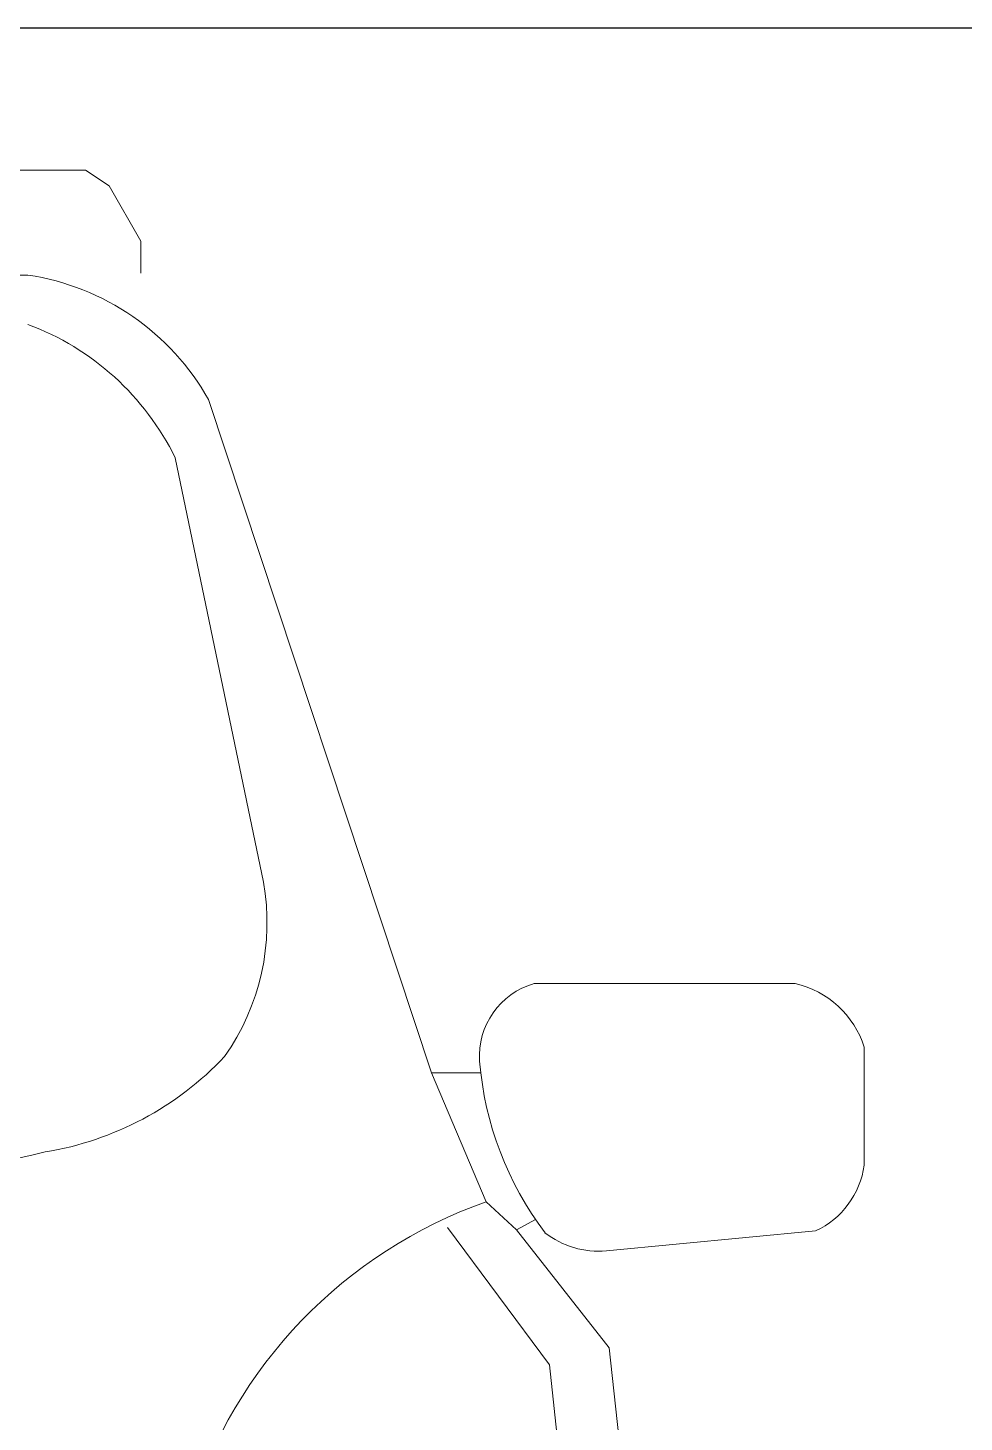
# Model space of a CAD drawing. Header units: metres. Extents: x 1161 to 1456, y 119 to 208.
# Drawn here: x 1363.889 to 1364.428, y 181.424 to 182.227 of the extents above; entities that cross this region are included whole.
import ezdxf

# ---------------------------------------------------------------- set-up
doc = ezdxf.new("R2010")
doc.units = ezdxf.units.M
doc.header["$MEASUREMENT"] = 0
doc.layers.add('GRID', color=8, linetype='Continuous')

# ---------------------------------------------------------------- blocks, each defined once
blk = doc.blocks.new('A$Cacbbbb14')
at = {"layer": 'GRID', "linetype": 'Continuous', "lineweight": 0}
for p, q in [((-0.17826, 1.51621), (-0.31637, 1.51621)), ((-0.16465, 1.50718), (-0.17826, 1.51621)), ((-0.14635, 1.47543), (-0.16465, 1.50718)), ((-0.14635, 1.47543), (-0.14635, 1.45697)), ((-0.21137, 1.45592), (-0.78, 1.45592)), ((-0.10738, 1.38425), (0.02086, 0.99697)), ((-0.12654, 1.35074), (-0.07577, 1.10664)), ((0.2303, 1.04827), (0.08008, 1.04827)), ((0.27, 1.01177), (0.27, 0.94379)), ((0.02086, 0.99697), (0.0493, 0.99697)), ((0.02086, 0.99697), (0.05239, 0.92277)), ((0.05239, 0.92277), (0.06991, 0.90664)), ((0.0301, 0.90807), (0.0888, 0.82895)), ((0.08081, 0.91261), (0.06991, 0.90664)), ((0.12325, 0.83877), (0.06991, 0.90664)), ((0.24202, 0.90598), (0.12164, 0.89453)), ((0.13709, 0.71083), (0.12325, 0.83877)), ((0.0888, 0.82895), (0.10333, 0.69718))]:
    blk.add_line(p, q, dxfattribs=at)
for centre, radius, start, end in [((-0.23255, 1.31391), 0.14358, 29.33318, 81.51524), ((-0.26529, 1.28277), 0.1545, 26.09824, 69.5837), ((-0.20736, 1.08332), 0.13363, 324.83068, 10.04678), ((0.09171, 1.0067), 0.04317, 105.63473, 184.05488), ((0.21846, 0.99555), 0.05403, 17.46849, 77.33912), ((-0.231, 1.13167), 0.18265, 279.32837, 316.677), ((0.23622, 1.01871), 0.18817, 184.59311, 217.1737), ((-0.44872, 1.98667), 1.06437, 269.74827, 283.43659), ((0.22124, 0.95061), 0.04923, 294.96361, 352.0415), ((0.14367, 0.66422), 0.27419, 109.44639, 162.69051), ((0.11719, 0.94443), 0.0501, 231.89437, 275.09429)]:
    blk.add_arc(centre, radius, start, end, dxfattribs=at)

msp = doc.modelspace()

# ---------------------------------------------------------------- linework, layer by layer
msp.add_line((1360.39438, 182.22652), (1367.66434, 182.22652))
msp.add_line((1360.39438, 182.22652), (1367.66434, 182.22652))

# ---------------------------------------------------------------- block references
msp.add_blockref('A$Cacbbbb14', (1364.10022, 180.6284))

doc.saveas('drawing.dxf')
